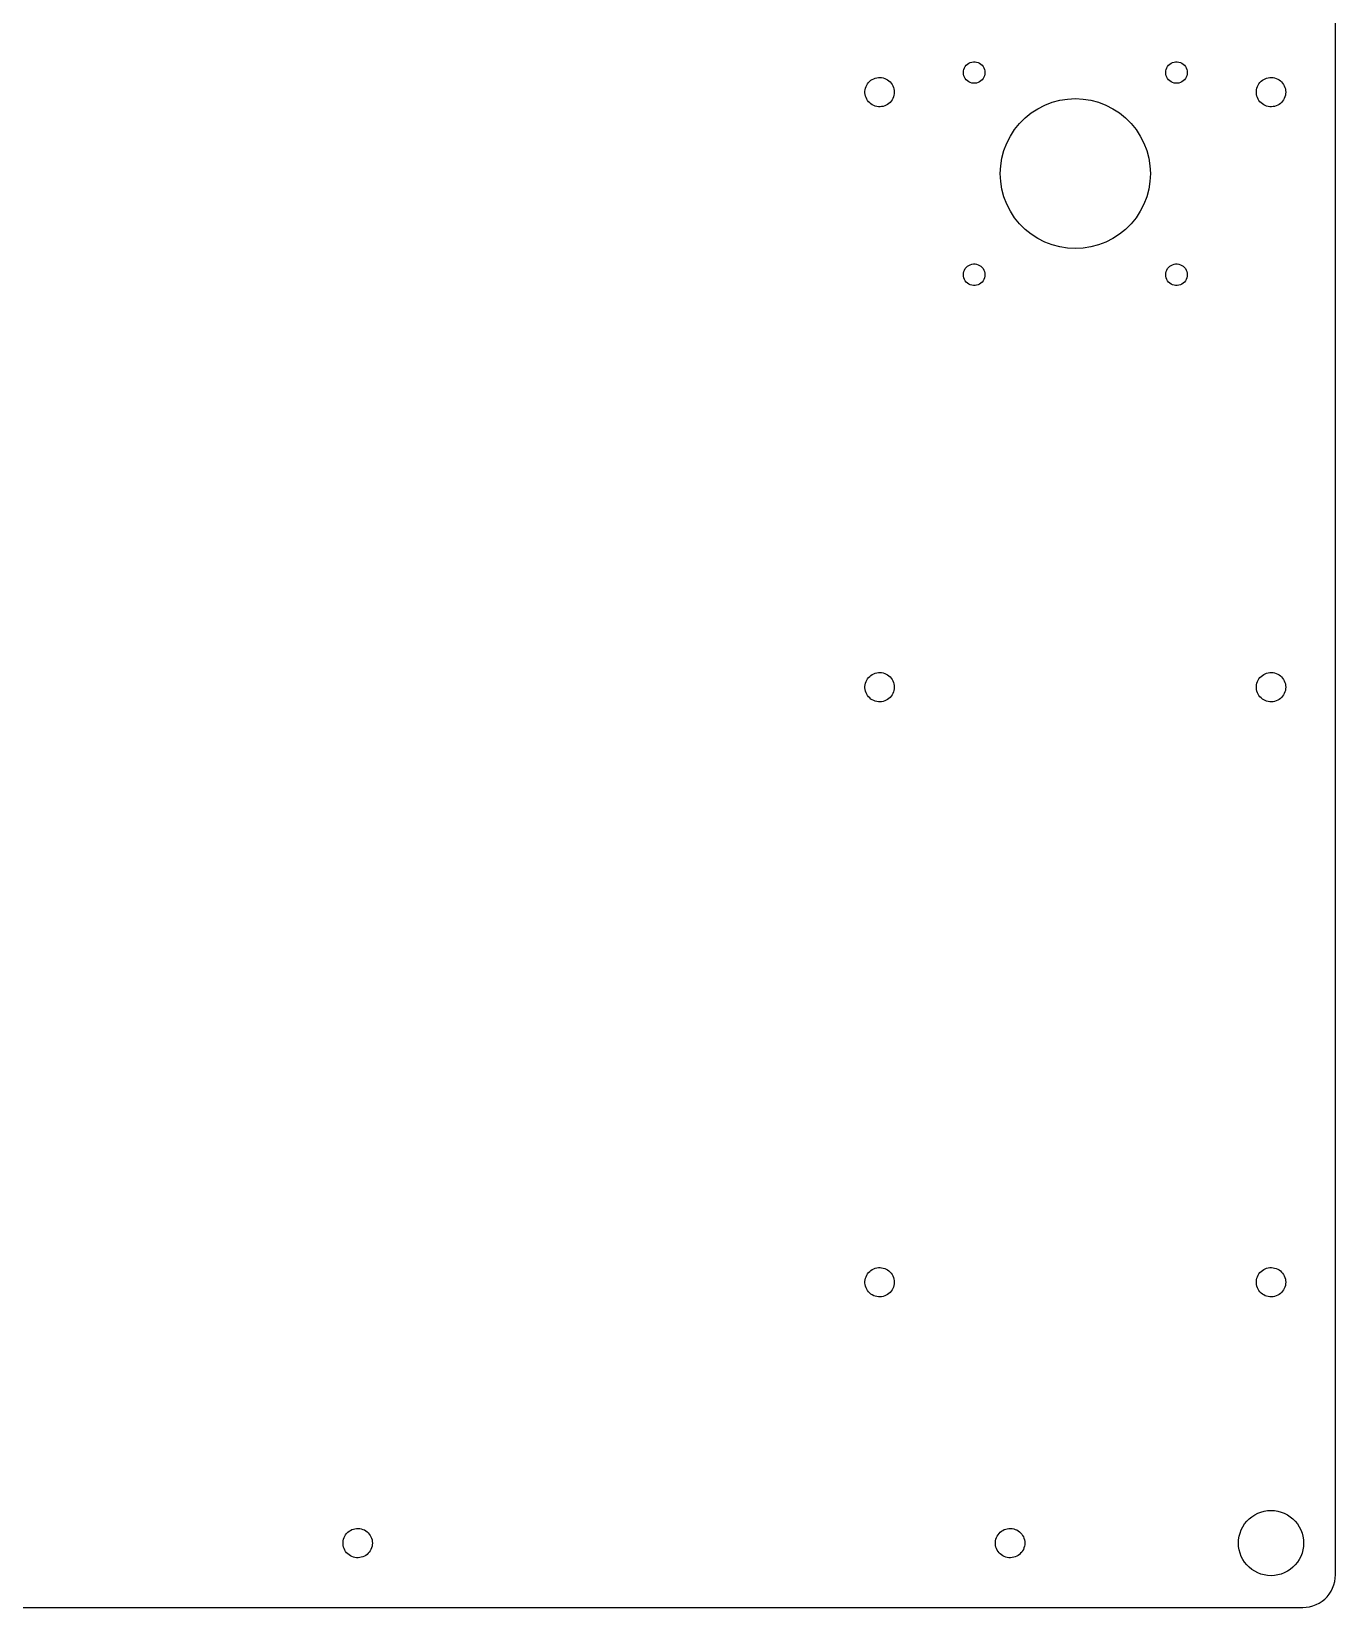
# Model space of a CAD drawing. Header units: metres. Extents: x -200 to 200, y -232 to 232.
# Drawn here: x 0 to 199.9, y -232.4 to 9.3 of the extents above; entities that cross this region are included whole.
import ezdxf

# ---------------------------------------------------------------- set-up
doc = ezdxf.new("R2010")
doc.units = ezdxf.units.M

msp = doc.modelspace()

# ---------------------------------------------------------------- linework, layer by layer
for p, q in [((199.875, -227.375), (199.875, 227.375)), ((142.85, 3), (142.868, 3.24591)), ((142.868, 2.75407), (142.85, 3)), ((142.868, 3.24591), (142.923, 3.48634)), ((142.923, 2.51364), (142.868, 2.75407)), ((142.923, 3.48634), (143.013, 3.7159)), ((143.013, 2.28409), (142.923, 2.51364)), ((143.013, 3.7159), (143.137, 3.92947)), ((143.137, 3.92947), (143.29, 4.12228)), ((143.29, 4.12228), (143.471, 4.29001)), ((143.471, 4.29001), (143.675, 4.42894)), ((143.675, 4.42894), (143.897, 4.53593)), ((143.897, 4.53593), (144.133, 4.60863)), ((144.133, 4.60863), (144.377, 4.64539)), ((144.377, 4.64539), (144.623, 4.64539)), ((144.623, 4.64539), (144.867, 4.60863)), ((144.867, 4.60863), (145.103, 4.53593)), ((145.103, 4.53593), (145.325, 4.42894)), ((145.325, 4.42894), (145.529, 4.29001)), ((145.529, 4.29001), (145.71, 4.12228)), ((145.71, 4.12228), (145.863, 3.92947)), ((145.863, 3.92947), (145.987, 3.7159)), ((145.987, 3.7159), (146.077, 3.48634)), ((146.077, 2.51364), (145.987, 2.28409)), ((146.077, 3.48634), (146.132, 3.24591)), ((146.132, 2.75407), (146.077, 2.51364)), ((146.132, 3.24591), (146.15, 3)), ((146.15, 3), (146.132, 2.75407)), ((173.85, 3), (173.868, 3.24591)), ((173.868, 2.75407), (173.85, 3)), ((173.868, 3.24591), (173.923, 3.48634)), ((173.923, 2.51364), (173.868, 2.75407)), ((173.923, 3.48634), (174.013, 3.7159)), ((174.013, 2.28409), (173.923, 2.51364)), ((174.013, 3.7159), (174.137, 3.92947)), ((174.137, 3.92947), (174.29, 4.12228)), ((174.29, 4.12228), (174.471, 4.29001)), ((174.471, 4.29001), (174.675, 4.42894)), ((174.675, 4.42894), (174.897, 4.53593)), ((174.897, 4.53593), (175.133, 4.60863)), ((175.133, 4.60863), (175.377, 4.64539)), ((175.377, 4.64539), (175.623, 4.64539)), ((175.623, 4.64539), (175.867, 4.60863)), ((175.867, 4.60863), (176.103, 4.53593)), ((176.103, 4.53593), (176.325, 4.42894)), ((176.325, 4.42894), (176.529, 4.29001)), ((176.529, 4.29001), (176.71, 4.12228)), ((176.71, 4.12228), (176.863, 3.92947)), ((176.863, 3.92947), (176.987, 3.7159)), ((176.987, 3.7159), (177.077, 3.48634)), ((177.077, 2.51364), (176.987, 2.28409)), ((177.077, 3.48634), (177.132, 3.24591)), ((177.132, 2.75407), (177.077, 2.51364)), ((177.132, 3.24591), (177.15, 3)), ((177.15, 3), (177.132, 2.75407)), ((127.753, 0.12395), (127.781, 0.37033)), ((127.753, -0.12395), (127.753, 0.12395)), ((127.781, 0.37033), (127.835, 0.61223)), ((127.835, 0.61223), (127.915, 0.84669)), ((127.915, 0.84669), (128.021, 1.07088)), ((128.021, 1.07088), (128.151, 1.28206)), ((128.151, 1.28206), (128.303, 1.47769)), ((128.303, 1.47769), (128.476, 1.65536)), ((128.476, 1.65536), (128.667, 1.81296)), ((128.667, 1.81296), (128.875, 1.94855)), ((128.875, 1.94855), (129.096, 2.06049)), ((129.096, 2.06049), (129.328, 2.1474)), ((129.328, 2.1474), (129.569, 2.20825)), ((129.569, 2.20825), (129.814, 2.24231)), ((129.814, 2.24231), (130.062, 2.24915)), ((130.062, 2.24915), (130.309, 2.22867)), ((130.309, 2.22867), (130.552, 2.18114)), ((130.552, 2.18114), (130.789, 2.10715)), ((130.789, 2.10715), (131.016, 2.00757)), ((131.016, 2.00757), (131.231, 1.88362)), ((131.231, 1.88362), (131.43, 1.7368)), ((131.43, 1.7368), (131.613, 1.56891)), ((131.613, 1.56891), (131.776, 1.38197)), ((131.776, 1.38197), (131.917, 1.17825)), ((131.917, 1.17825), (132.035, 0.96024)), ((132.035, 0.96024), (132.128, 0.73056)), ((132.128, 0.73056), (132.196, 0.49202)), ((132.196, 0.49202), (132.236, 0.24751)), ((132.236, 0.24751), (132.25, 0)), ((132.25, 0), (132.236, -0.24751)), ((143.137, 2.07051), (143.013, 2.28409)), ((143.29, 1.8777), (143.137, 2.07051)), ((143.471, 1.70998), (143.29, 1.8777)), ((143.675, 1.57104), (143.471, 1.70998)), ((143.897, 1.46405), (143.675, 1.57104)), ((144.133, 1.39136), (143.897, 1.46405)), ((144.377, 1.3546), (144.133, 1.39136)), ((144.623, 1.3546), (144.377, 1.3546)), ((144.867, 1.39136), (144.623, 1.3546)), ((145.103, 1.46405), (144.867, 1.39136)), ((145.325, 1.57104), (145.103, 1.46405)), ((145.529, 1.70998), (145.325, 1.57104)), ((145.71, 1.8777), (145.529, 1.70998)), ((145.863, 2.07051), (145.71, 1.8777)), ((145.987, 2.28409), (145.863, 2.07051)), ((174.137, 2.07051), (174.013, 2.28409)), ((174.29, 1.8777), (174.137, 2.07051)), ((174.471, 1.70998), (174.29, 1.8777)), ((174.675, 1.57104), (174.471, 1.70998)), ((174.897, 1.46405), (174.675, 1.57104)), ((175.133, 1.39136), (174.897, 1.46405)), ((175.377, 1.3546), (175.133, 1.39136)), ((175.623, 1.3546), (175.377, 1.3546)), ((175.867, 1.39136), (175.623, 1.3546)), ((176.103, 1.46405), (175.867, 1.39136)), ((176.325, 1.57104), (176.103, 1.46405)), ((176.529, 1.70998), (176.325, 1.57104)), ((176.71, 1.8777), (176.529, 1.70998)), ((176.863, 2.07051), (176.71, 1.8777)), ((176.987, 2.28409), (176.863, 2.07051)), ((187.753, 0.12395), (187.781, 0.37033)), ((187.753, -0.12395), (187.753, 0.12395)), ((187.781, 0.37033), (187.835, 0.61223)), ((187.835, 0.61223), (187.915, 0.84669)), ((187.915, 0.84669), (188.021, 1.07088)), ((188.021, 1.07088), (188.151, 1.28206)), ((188.151, 1.28206), (188.303, 1.47769)), ((188.303, 1.47769), (188.476, 1.65536)), ((188.476, 1.65536), (188.667, 1.81296)), ((188.667, 1.81296), (188.875, 1.94855)), ((188.875, 1.94855), (189.096, 2.06049)), ((189.096, 2.06049), (189.328, 2.1474)), ((189.328, 2.1474), (189.569, 2.20825)), ((189.569, 2.20825), (189.814, 2.24231)), ((189.814, 2.24231), (190.062, 2.24915)), ((190.062, 2.24915), (190.309, 2.22867)), ((190.309, 2.22867), (190.552, 2.18114)), ((190.552, 2.18114), (190.789, 2.10715)), ((190.789, 2.10715), (191.016, 2.00757)), ((191.016, 2.00757), (191.231, 1.88362)), ((191.231, 1.88362), (191.43, 1.7368)), ((191.43, 1.7368), (191.613, 1.56891)), ((191.613, 1.56891), (191.776, 1.38197)), ((191.776, 1.38197), (191.917, 1.17825)), ((191.917, 1.17825), (192.035, 0.96024)), ((192.035, 0.96024), (192.128, 0.73056)), ((192.128, 0.73056), (192.196, 0.49202)), ((192.196, 0.49202), (192.236, 0.24751)), ((192.236, 0.24751), (192.25, 0)), ((192.25, 0), (192.236, -0.24751)), ((127.781, -0.37033), (127.753, -0.12395)), ((127.835, -0.61223), (127.781, -0.37033)), ((127.915, -0.84669), (127.835, -0.61223)), ((128.021, -1.07088), (127.915, -0.84669)), ((128.151, -1.28206), (128.021, -1.07088)), ((128.303, -1.47769), (128.151, -1.28206)), ((128.476, -1.65536), (128.303, -1.47769)), ((128.667, -1.81296), (128.476, -1.65536)), ((128.875, -1.94855), (128.667, -1.81296)), ((129.096, -2.06049), (128.875, -1.94855)), ((129.328, -2.1474), (129.096, -2.06049)), ((129.569, -2.20825), (129.328, -2.1474)), ((129.814, -2.24231), (129.569, -2.20825)), ((130.062, -2.24915), (129.814, -2.24231)), ((130.309, -2.22867), (130.062, -2.24915)), ((130.552, -2.18114), (130.309, -2.22867)), ((130.789, -2.10715), (130.552, -2.18114)), ((131.016, -2.00757), (130.789, -2.10715)), ((131.231, -1.88362), (131.016, -2.00757)), ((131.43, -1.7368), (131.231, -1.88362)), ((131.613, -1.56891), (131.43, -1.7368)), ((131.776, -1.38197), (131.613, -1.56891)), ((131.917, -1.17825), (131.776, -1.38197)), ((132.035, -0.96024), (131.917, -1.17825)), ((132.128, -0.73056), (132.035, -0.96024)), ((132.196, -0.49202), (132.128, -0.73056)), ((132.236, -0.24751), (132.196, -0.49202)), ((154.25, -2.5407), (155.323, -1.99422)), ((155.323, -1.99422), (156.446, -1.56285)), ((156.446, -1.56285), (157.609, -1.2513)), ((157.609, -1.2513), (158.798, -1.06299)), ((158.798, -1.06299), (160, -1)), ((160, -1), (161.202, -1.06299)), ((161.202, -1.06299), (162.391, -1.2513)), ((162.391, -1.2513), (163.554, -1.56285)), ((163.554, -1.56285), (164.677, -1.99422)), ((164.677, -1.99422), (165.75, -2.5407)), ((187.781, -0.37033), (187.753, -0.12395)), ((187.835, -0.61223), (187.781, -0.37033)), ((187.915, -0.84669), (187.835, -0.61223)), ((188.021, -1.07088), (187.915, -0.84669)), ((188.151, -1.28206), (188.021, -1.07088)), ((188.303, -1.47769), (188.151, -1.28206)), ((188.476, -1.65536), (188.303, -1.47769)), ((188.667, -1.81296), (188.476, -1.65536)), ((188.875, -1.94855), (188.667, -1.81296)), ((189.096, -2.06049), (188.875, -1.94855)), ((189.328, -2.1474), (189.096, -2.06049)), ((189.569, -2.20825), (189.328, -2.1474)), ((189.814, -2.24231), (189.569, -2.20825)), ((190.062, -2.24915), (189.814, -2.24231)), ((190.309, -2.22867), (190.062, -2.24915)), ((190.552, -2.18114), (190.309, -2.22867)), ((190.789, -2.10715), (190.552, -2.18114)), ((191.016, -2.00757), (190.789, -2.10715)), ((191.231, -1.88362), (191.016, -2.00757)), ((191.43, -1.7368), (191.231, -1.88362)), ((191.613, -1.56891), (191.43, -1.7368)), ((191.776, -1.38197), (191.613, -1.56891)), ((191.917, -1.17825), (191.776, -1.38197)), ((192.035, -0.96024), (191.917, -1.17825)), ((192.128, -0.73056), (192.035, -0.96024)), ((192.196, -0.49202), (192.128, -0.73056)), ((192.236, -0.24751), (192.196, -0.49202)), ((150.696, -5.74046), (151.454, -4.80499)), ((151.454, -4.80499), (152.305, -3.95383)), ((152.305, -3.95383), (153.24, -3.1963)), ((153.24, -3.1963), (154.25, -2.5407)), ((165.75, -2.5407), (166.76, -3.1963)), ((166.76, -3.1963), (167.695, -3.95383)), ((167.695, -3.95383), (168.546, -4.80499)), ((168.546, -4.80499), (169.304, -5.74046)), ((149.494, -7.82253), (150.041, -6.75)), ((150.041, -6.75), (150.696, -5.74046)), ((169.304, -5.74046), (169.959, -6.75)), ((169.959, -6.75), (170.506, -7.82253)), ((148.751, -10.109), (149.063, -8.9463)), ((149.063, -8.9463), (149.494, -7.82253)), ((170.506, -7.82253), (170.937, -8.9463)), ((170.937, -8.9463), (171.249, -10.109)), ((148.5, -12.5), (148.563, -11.2979)), ((148.563, -11.2979), (148.751, -10.109)), ((171.249, -10.109), (171.437, -11.2979)), ((171.437, -11.2979), (171.5, -12.5)), ((148.563, -13.7021), (148.5, -12.5)), ((148.751, -14.891), (148.563, -13.7021)), ((171.437, -13.7021), (171.249, -14.891)), ((171.5, -12.5), (171.437, -13.7021)), ((149.063, -16.0537), (148.751, -14.891)), ((149.494, -17.1775), (149.063, -16.0537)), ((170.937, -16.0537), (170.506, -17.1775)), ((171.249, -14.891), (170.937, -16.0537)), ((150.041, -18.25), (149.494, -17.1775)), ((150.696, -19.2595), (150.041, -18.25)), ((151.454, -20.195), (150.696, -19.2595)), ((169.304, -19.2595), (168.546, -20.195)), ((169.959, -18.25), (169.304, -19.2595)), ((170.506, -17.1775), (169.959, -18.25)), ((152.305, -21.0462), (151.454, -20.195)), ((153.24, -21.8037), (152.305, -21.0462)), ((167.695, -21.0462), (166.76, -21.8037)), ((168.546, -20.195), (167.695, -21.0462)), ((154.25, -22.4593), (153.24, -21.8037)), ((155.323, -23.0058), (154.25, -22.4593)), ((156.446, -23.4371), (155.323, -23.0058)), ((157.609, -23.7487), (156.446, -23.4371)), ((158.798, -23.937), (157.609, -23.7487)), ((160, -24), (158.798, -23.937)), ((161.202, -23.937), (160, -24)), ((162.391, -23.7487), (161.202, -23.937)), ((163.554, -23.4371), (162.391, -23.7487)), ((164.677, -23.0058), (163.554, -23.4371)), ((165.75, -22.4593), (164.677, -23.0058)), ((166.76, -21.8037), (165.75, -22.4593)), ((143.471, -26.71), (143.675, -26.571)), ((143.675, -26.571), (143.897, -26.4641)), ((143.897, -26.4641), (144.133, -26.3914)), ((144.133, -26.3914), (144.377, -26.3546)), ((144.377, -26.3546), (144.623, -26.3546)), ((144.623, -26.3546), (144.867, -26.3914)), ((144.867, -26.3914), (145.103, -26.4641)), ((145.103, -26.4641), (145.325, -26.571)), ((145.325, -26.571), (145.529, -26.71)), ((174.471, -26.71), (174.675, -26.571)), ((174.675, -26.571), (174.897, -26.4641)), ((174.897, -26.4641), (175.133, -26.3914)), ((175.133, -26.3914), (175.377, -26.3546)), ((175.377, -26.3546), (175.623, -26.3546)), ((175.623, -26.3546), (175.867, -26.3914)), ((175.867, -26.3914), (176.103, -26.4641)), ((176.103, -26.4641), (176.325, -26.571)), ((176.325, -26.571), (176.529, -26.71)), ((142.85, -28), (142.868, -27.7541)), ((142.868, -28.2459), (142.85, -28)), ((142.868, -27.7541), (142.923, -27.5136)), ((142.923, -28.4863), (142.868, -28.2459)), ((142.923, -27.5136), (143.013, -27.2841)), ((143.013, -28.7159), (142.923, -28.4863)), ((143.013, -27.2841), (143.137, -27.0705)), ((143.137, -28.9295), (143.013, -28.7159)), ((143.137, -27.0705), (143.29, -26.8777)), ((143.29, -29.1223), (143.137, -28.9295)), ((143.29, -26.8777), (143.471, -26.71)), ((145.529, -26.71), (145.71, -26.8777)), ((145.71, -26.8777), (145.863, -27.0705)), ((145.863, -28.9295), (145.71, -29.1223)), ((145.863, -27.0705), (145.987, -27.2841)), ((145.987, -28.7159), (145.863, -28.9295)), ((145.987, -27.2841), (146.077, -27.5136)), ((146.077, -28.4863), (145.987, -28.7159)), ((146.077, -27.5136), (146.132, -27.7541)), ((146.132, -28.2459), (146.077, -28.4863)), ((146.132, -27.7541), (146.15, -28)), ((146.15, -28), (146.132, -28.2459)), ((173.85, -28), (173.868, -27.7541)), ((173.868, -28.2459), (173.85, -28)), ((173.868, -27.7541), (173.923, -27.5136)), ((173.923, -28.4863), (173.868, -28.2459)), ((173.923, -27.5136), (174.013, -27.2841)), ((174.013, -28.7159), (173.923, -28.4863)), ((174.013, -27.2841), (174.137, -27.0705)), ((174.137, -28.9295), (174.013, -28.7159)), ((174.137, -27.0705), (174.29, -26.8777)), ((174.29, -29.1223), (174.137, -28.9295)), ((174.29, -26.8777), (174.471, -26.71)), ((176.529, -26.71), (176.71, -26.8777)), ((176.71, -26.8777), (176.863, -27.0705)), ((176.863, -28.9295), (176.71, -29.1223)), ((176.863, -27.0705), (176.987, -27.2841)), ((176.987, -28.7159), (176.863, -28.9295)), ((176.987, -27.2841), (177.077, -27.5136)), ((177.077, -28.4863), (176.987, -28.7159)), ((177.077, -27.5136), (177.132, -27.7541)), ((177.132, -28.2459), (177.077, -28.4863)), ((177.132, -27.7541), (177.15, -28)), ((177.15, -28), (177.132, -28.2459)), ((143.471, -29.29), (143.29, -29.1223)), ((143.675, -29.4289), (143.471, -29.29)), ((143.897, -29.5359), (143.675, -29.4289)), ((144.133, -29.6086), (143.897, -29.5359)), ((144.377, -29.6454), (144.133, -29.6086)), ((144.623, -29.6454), (144.377, -29.6454)), ((144.867, -29.6086), (144.623, -29.6454)), ((145.103, -29.5359), (144.867, -29.6086)), ((145.325, -29.4289), (145.103, -29.5359)), ((145.529, -29.29), (145.325, -29.4289)), ((145.71, -29.1223), (145.529, -29.29)), ((174.471, -29.29), (174.29, -29.1223)), ((174.675, -29.4289), (174.471, -29.29)), ((174.897, -29.5359), (174.675, -29.4289)), ((175.133, -29.6086), (174.897, -29.5359)), ((175.377, -29.6454), (175.133, -29.6086)), ((175.623, -29.6454), (175.377, -29.6454)), ((175.867, -29.6086), (175.623, -29.6454)), ((176.103, -29.5359), (175.867, -29.6086)), ((176.325, -29.4289), (176.103, -29.5359)), ((176.529, -29.29), (176.325, -29.4289)), ((176.71, -29.1223), (176.529, -29.29)), ((128.667, -89.437), (128.875, -89.3014)), ((128.875, -89.3014), (129.096, -89.1895)), ((129.096, -89.1895), (129.328, -89.1026)), ((129.328, -89.1026), (129.569, -89.0417)), ((129.569, -89.0417), (129.814, -89.0077)), ((129.814, -89.0077), (130.062, -89.0009)), ((130.062, -89.0009), (130.309, -89.0213)), ((130.309, -89.0213), (130.552, -89.0688)), ((130.552, -89.0688), (130.789, -89.1429)), ((130.789, -89.1429), (131.016, -89.2424)), ((131.016, -89.2424), (131.231, -89.3664)), ((131.231, -89.3664), (131.43, -89.5132)), ((188.667, -89.437), (188.875, -89.3014)), ((188.875, -89.3014), (189.096, -89.1895)), ((189.096, -89.1895), (189.328, -89.1026)), ((189.328, -89.1026), (189.569, -89.0417)), ((189.569, -89.0417), (189.814, -89.0077)), ((189.814, -89.0077), (190.062, -89.0009)), ((190.062, -89.0009), (190.309, -89.0213)), ((190.309, -89.0213), (190.552, -89.0688)), ((190.552, -89.0688), (190.789, -89.1429)), ((190.789, -89.1429), (191.016, -89.2424)), ((191.016, -89.2424), (191.231, -89.3664)), ((191.231, -89.3664), (191.43, -89.5132)), ((127.753, -91.1261), (127.781, -90.8797)), ((127.753, -91.3739), (127.753, -91.1261)), ((127.781, -91.6203), (127.753, -91.3739)), ((127.781, -90.8797), (127.835, -90.6378)), ((127.835, -91.8622), (127.781, -91.6203)), ((127.835, -90.6378), (127.915, -90.4033)), ((127.915, -90.4033), (128.021, -90.1791)), ((128.021, -90.1791), (128.151, -89.9679)), ((128.151, -89.9679), (128.303, -89.7723)), ((128.303, -89.7723), (128.476, -89.5946)), ((128.476, -89.5946), (128.667, -89.437)), ((131.43, -89.5132), (131.613, -89.6811)), ((131.613, -89.6811), (131.776, -89.868)), ((131.776, -89.868), (131.917, -90.0717)), ((131.917, -90.0717), (132.035, -90.2897)), ((132.035, -90.2897), (132.128, -90.5194)), ((132.128, -90.5194), (132.196, -90.758)), ((132.196, -91.742), (132.128, -91.9806)), ((132.196, -90.758), (132.236, -91.0025)), ((132.236, -91.4975), (132.196, -91.742)), ((132.236, -91.0025), (132.25, -91.25)), ((132.25, -91.25), (132.236, -91.4975)), ((187.753, -91.1261), (187.781, -90.8797)), ((187.753, -91.3739), (187.753, -91.1261)), ((187.781, -91.6203), (187.753, -91.3739)), ((187.781, -90.8797), (187.835, -90.6378)), ((187.835, -91.8622), (187.781, -91.6203)), ((187.835, -90.6378), (187.915, -90.4033)), ((187.915, -90.4033), (188.021, -90.1791)), ((188.021, -90.1791), (188.151, -89.9679)), ((188.151, -89.9679), (188.303, -89.7723)), ((188.303, -89.7723), (188.476, -89.5946)), ((188.476, -89.5946), (188.667, -89.437)), ((191.43, -89.5132), (191.613, -89.6811)), ((191.613, -89.6811), (191.776, -89.868)), ((191.776, -89.868), (191.917, -90.0717)), ((191.917, -90.0717), (192.035, -90.2897)), ((192.035, -90.2897), (192.128, -90.5194)), ((192.128, -90.5194), (192.196, -90.758)), ((192.196, -91.742), (192.128, -91.9806)), ((192.196, -90.758), (192.236, -91.0025)), ((192.236, -91.4975), (192.196, -91.742)), ((192.236, -91.0025), (192.25, -91.25)), ((192.25, -91.25), (192.236, -91.4975)), ((127.915, -92.0967), (127.835, -91.8622)), ((128.021, -92.3209), (127.915, -92.0967)), ((128.151, -92.5321), (128.021, -92.3209)), ((128.303, -92.7277), (128.151, -92.5321)), ((128.476, -92.9054), (128.303, -92.7277)), ((128.667, -93.063), (128.476, -92.9054)), ((128.875, -93.1985), (128.667, -93.063)), ((129.096, -93.3105), (128.875, -93.1985)), ((129.328, -93.3974), (129.096, -93.3105)), ((129.569, -93.4583), (129.328, -93.3974)), ((129.814, -93.4923), (129.569, -93.4583)), ((130.062, -93.4991), (129.814, -93.4923)), ((130.309, -93.4787), (130.062, -93.4991)), ((130.552, -93.4312), (130.309, -93.4787)), ((130.789, -93.3571), (130.552, -93.4312)), ((131.016, -93.2576), (130.789, -93.3571)), ((131.231, -93.1336), (131.016, -93.2576)), ((131.43, -92.9868), (131.231, -93.1336)), ((131.613, -92.8189), (131.43, -92.9868)), ((131.776, -92.632), (131.613, -92.8189)), ((131.917, -92.4283), (131.776, -92.632)), ((132.035, -92.2102), (131.917, -92.4283)), ((132.128, -91.9806), (132.035, -92.2102)), ((187.915, -92.0967), (187.835, -91.8622)), ((188.021, -92.3209), (187.915, -92.0967)), ((188.151, -92.5321), (188.021, -92.3209)), ((188.303, -92.7277), (188.151, -92.5321)), ((188.476, -92.9054), (188.303, -92.7277)), ((188.667, -93.063), (188.476, -92.9054)), ((188.875, -93.1985), (188.667, -93.063)), ((189.096, -93.3105), (188.875, -93.1985)), ((189.328, -93.3974), (189.096, -93.3105)), ((189.569, -93.4583), (189.328, -93.3974)), ((189.814, -93.4923), (189.569, -93.4583)), ((190.062, -93.4991), (189.814, -93.4923)), ((190.309, -93.4787), (190.062, -93.4991)), ((190.552, -93.4312), (190.309, -93.4787)), ((190.789, -93.3571), (190.552, -93.4312)), ((191.016, -93.2576), (190.789, -93.3571)), ((191.231, -93.1336), (191.016, -93.2576)), ((191.43, -92.9868), (191.231, -93.1336)), ((191.613, -92.8189), (191.43, -92.9868)), ((191.776, -92.632), (191.613, -92.8189)), ((191.917, -92.4283), (191.776, -92.632)), ((192.035, -92.2102), (191.917, -92.4283)), ((192.128, -91.9806), (192.035, -92.2102)), ((128.021, -181.429), (128.151, -181.218)), ((128.151, -181.218), (128.303, -181.022)), ((128.303, -181.022), (128.476, -180.845)), ((128.476, -180.845), (128.667, -180.687)), ((128.667, -180.687), (128.875, -180.551)), ((128.875, -180.551), (129.096, -180.44)), ((129.096, -180.44), (129.328, -180.353)), ((129.328, -180.353), (129.569, -180.292)), ((129.569, -180.292), (129.814, -180.258)), ((129.814, -180.258), (130.062, -180.251)), ((130.062, -180.251), (130.309, -180.271)), ((130.309, -180.271), (130.552, -180.319)), ((130.552, -180.319), (130.789, -180.393)), ((130.789, -180.393), (131.016, -180.492)), ((131.016, -180.492), (131.231, -180.616)), ((131.231, -180.616), (131.43, -180.763)), ((131.43, -180.763), (131.613, -180.931)), ((131.613, -180.931), (131.776, -181.118)), ((131.776, -181.118), (131.917, -181.322)), ((188.021, -181.429), (188.151, -181.218)), ((188.151, -181.218), (188.303, -181.022)), ((188.303, -181.022), (188.476, -180.845)), ((188.476, -180.845), (188.667, -180.687)), ((188.667, -180.687), (188.875, -180.551)), ((188.875, -180.551), (189.096, -180.44)), ((189.096, -180.44), (189.328, -180.353)), ((189.328, -180.353), (189.569, -180.292)), ((189.569, -180.292), (189.814, -180.258)), ((189.814, -180.258), (190.062, -180.251)), ((190.062, -180.251), (190.309, -180.271)), ((190.309, -180.271), (190.552, -180.319)), ((190.552, -180.319), (190.789, -180.393)), ((190.789, -180.393), (191.016, -180.492)), ((191.016, -180.492), (191.231, -180.616)), ((191.231, -180.616), (191.43, -180.763)), ((191.43, -180.763), (191.613, -180.931)), ((191.613, -180.931), (191.776, -181.118)), ((191.776, -181.118), (191.917, -181.322)), ((127.753, -182.376), (127.781, -182.13)), ((127.753, -182.624), (127.753, -182.376)), ((127.781, -182.87), (127.753, -182.624)), ((127.781, -182.13), (127.835, -181.888)), ((127.835, -183.112), (127.781, -182.87)), ((127.835, -181.888), (127.915, -181.653)), ((127.915, -183.347), (127.835, -183.112)), ((127.915, -181.653), (128.021, -181.429)), ((128.021, -183.571), (127.915, -183.347)), ((128.151, -183.782), (128.021, -183.571)), ((131.917, -181.322), (132.035, -181.54)), ((132.035, -183.46), (131.917, -183.678)), ((132.035, -181.54), (132.128, -181.769)), ((132.128, -183.231), (132.035, -183.46)), ((132.128, -181.769), (132.196, -182.008)), ((132.196, -182.992), (132.128, -183.231)), ((132.196, -182.008), (132.236, -182.252)), ((132.236, -182.748), (132.196, -182.992)), ((132.236, -182.252), (132.25, -182.5)), ((132.25, -182.5), (132.236, -182.748)), ((187.753, -182.376), (187.781, -182.13)), ((187.753, -182.624), (187.753, -182.376)), ((187.781, -182.87), (187.753, -182.624)), ((187.781, -182.13), (187.835, -181.888)), ((187.835, -183.112), (187.781, -182.87)), ((187.835, -181.888), (187.915, -181.653)), ((187.915, -183.347), (187.835, -183.112)), ((187.915, -181.653), (188.021, -181.429)), ((188.021, -183.571), (187.915, -183.347)), ((188.151, -183.782), (188.021, -183.571)), ((191.917, -181.322), (192.035, -181.54)), ((192.035, -183.46), (191.917, -183.678)), ((192.035, -181.54), (192.128, -181.769)), ((192.128, -183.231), (192.035, -183.46)), ((192.128, -181.769), (192.196, -182.008)), ((192.196, -182.992), (192.128, -183.231)), ((192.196, -182.008), (192.236, -182.252)), ((192.236, -182.748), (192.196, -182.992)), ((192.236, -182.252), (192.25, -182.5)), ((192.25, -182.5), (192.236, -182.748)), ((128.303, -183.978), (128.151, -183.782)), ((128.476, -184.155), (128.303, -183.978)), ((128.667, -184.313), (128.476, -184.155)), ((128.875, -184.449), (128.667, -184.313)), ((129.096, -184.56), (128.875, -184.449)), ((129.328, -184.647), (129.096, -184.56)), ((129.569, -184.708), (129.328, -184.647)), ((129.814, -184.742), (129.569, -184.708)), ((130.062, -184.749), (129.814, -184.742)), ((130.309, -184.729), (130.062, -184.749)), ((130.552, -184.681), (130.309, -184.729)), ((130.789, -184.607), (130.552, -184.681)), ((131.016, -184.508), (130.789, -184.607)), ((131.231, -184.384), (131.016, -184.508)), ((131.43, -184.237), (131.231, -184.384)), ((131.613, -184.069), (131.43, -184.237)), ((131.776, -183.882), (131.613, -184.069)), ((131.917, -183.678), (131.776, -183.882)), ((188.303, -183.978), (188.151, -183.782)), ((188.476, -184.155), (188.303, -183.978)), ((188.667, -184.313), (188.476, -184.155)), ((188.875, -184.449), (188.667, -184.313)), ((189.096, -184.56), (188.875, -184.449)), ((189.328, -184.647), (189.096, -184.56)), ((189.569, -184.708), (189.328, -184.647)), ((189.814, -184.742), (189.569, -184.708)), ((190.062, -184.749), (189.814, -184.742)), ((190.309, -184.729), (190.062, -184.749)), ((190.552, -184.681), (190.309, -184.729)), ((190.789, -184.607), (190.552, -184.681)), ((191.016, -184.508), (190.789, -184.607)), ((191.231, -184.384), (191.016, -184.508)), ((191.43, -184.237), (191.231, -184.384)), ((191.613, -184.069), (191.43, -184.237)), ((191.776, -183.882), (191.613, -184.069)), ((191.917, -183.678), (191.776, -183.882)), ((189.477, -217.527), (190, -217.5)), ((190, -217.5), (190.523, -217.527)), ((185.67, -220), (185.955, -219.561)), ((185.955, -219.561), (186.284, -219.154)), ((186.284, -219.154), (186.654, -218.784)), ((186.654, -218.784), (187.061, -218.455)), ((187.061, -218.455), (187.5, -218.17)), ((187.5, -218.17), (187.966, -217.932)), ((187.966, -217.932), (188.455, -217.745)), ((188.455, -217.745), (188.96, -217.609)), ((188.96, -217.609), (189.477, -217.527)), ((190.523, -217.527), (191.04, -217.609)), ((191.04, -217.609), (191.545, -217.745)), ((191.545, -217.745), (192.034, -217.932)), ((192.034, -217.932), (192.5, -218.17)), ((192.5, -218.17), (192.939, -218.455)), ((192.939, -218.455), (193.346, -218.784)), ((193.346, -218.784), (193.716, -219.154)), ((193.716, -219.154), (194.045, -219.561)), ((194.045, -219.561), (194.33, -220)), ((47.7534, -222.376), (47.7807, -222.13)), ((47.7807, -222.13), (47.8349, -221.888)), ((47.8349, -221.888), (47.9154, -221.653)), ((47.9154, -221.653), (48.0212, -221.429)), ((48.0212, -221.429), (48.151, -221.218)), ((48.151, -221.218), (48.3033, -221.022)), ((48.3033, -221.022), (48.4761, -220.845)), ((48.4761, -220.845), (48.6675, -220.687)), ((48.6675, -220.687), (48.875, -220.551)), ((48.875, -220.551), (49.0962, -220.44)), ((49.0962, -220.44), (49.3283, -220.353)), ((49.3283, -220.353), (49.5686, -220.292)), ((49.5686, -220.292), (49.8142, -220.258)), ((49.8142, -220.258), (50.062, -220.251)), ((50.062, -220.251), (50.309, -220.271)), ((50.309, -220.271), (50.5523, -220.319)), ((50.5523, -220.319), (50.7889, -220.393)), ((50.7889, -220.393), (51.0159, -220.492)), ((51.0159, -220.492), (51.2306, -220.616)), ((51.2306, -220.616), (51.4304, -220.763)), ((51.4304, -220.763), (51.6128, -220.931)), ((51.6128, -220.931), (51.7756, -221.118)), ((51.7756, -221.118), (51.9168, -221.322)), ((51.9168, -221.322), (52.0348, -221.54)), ((52.0348, -221.54), (52.1281, -221.769)), ((52.1281, -221.769), (52.1955, -222.008)), ((52.1955, -222.008), (52.2363, -222.252)), ((52.2363, -222.252), (52.25, -222.5)), ((147.753, -222.376), (147.781, -222.13)), ((147.781, -222.13), (147.835, -221.888)), ((147.835, -221.888), (147.915, -221.653)), ((147.915, -221.653), (148.021, -221.429)), ((148.021, -221.429), (148.151, -221.218)), ((148.151, -221.218), (148.303, -221.022)), ((148.303, -221.022), (148.476, -220.845)), ((148.476, -220.845), (148.667, -220.687)), ((148.667, -220.687), (148.875, -220.551)), ((148.875, -220.551), (149.096, -220.44)), ((149.096, -220.44), (149.328, -220.353)), ((149.328, -220.353), (149.569, -220.292)), ((149.569, -220.292), (149.814, -220.258)), ((149.814, -220.258), (150.062, -220.251)), ((150.062, -220.251), (150.309, -220.271)), ((150.309, -220.271), (150.552, -220.319)), ((150.552, -220.319), (150.789, -220.393)), ((150.789, -220.393), (151.016, -220.492)), ((151.016, -220.492), (151.231, -220.616)), ((151.231, -220.616), (151.43, -220.763)), ((151.43, -220.763), (151.613, -220.931)), ((151.613, -220.931), (151.776, -221.118)), ((151.776, -221.118), (151.917, -221.322)), ((151.917, -221.322), (152.035, -221.54)), ((152.035, -221.54), (152.128, -221.769)), ((152.128, -221.769), (152.196, -222.008)), ((152.196, -222.008), (152.236, -222.252)), ((152.236, -222.252), (152.25, -222.5)), ((185, -222.5), (185.027, -221.977)), ((185.027, -221.977), (185.109, -221.46)), ((185.109, -221.46), (185.245, -220.955)), ((185.245, -220.955), (185.432, -220.466)), ((185.432, -220.466), (185.67, -220)), ((194.33, -220), (194.568, -220.466)), ((194.568, -220.466), (194.755, -220.955)), ((194.755, -220.955), (194.891, -221.46)), ((194.891, -221.46), (194.973, -221.977)), ((194.973, -221.977), (195, -222.5)), ((47.7534, -222.624), (47.7534, -222.376)), ((47.7807, -222.87), (47.7534, -222.624)), ((47.8349, -223.112), (47.7807, -222.87)), ((47.9154, -223.347), (47.8349, -223.112)), ((48.0212, -223.571), (47.9154, -223.347)), ((48.151, -223.782), (48.0212, -223.571)), ((48.3033, -223.978), (48.151, -223.782)), ((48.4761, -224.155), (48.3033, -223.978)), ((48.6675, -224.313), (48.4761, -224.155)), ((48.875, -224.449), (48.6675, -224.313)), ((49.0962, -224.56), (48.875, -224.449)), ((49.3283, -224.647), (49.0962, -224.56)), ((49.5686, -224.708), (49.3283, -224.647)), ((49.8142, -224.742), (49.5686, -224.708)), ((50.062, -224.749), (49.8142, -224.742)), ((50.309, -224.729), (50.062, -224.749)), ((50.5523, -224.681), (50.309, -224.729)), ((50.7889, -224.607), (50.5523, -224.681)), ((51.0159, -224.508), (50.7889, -224.607)), ((51.2306, -224.384), (51.0159, -224.508)), ((51.4304, -224.237), (51.2306, -224.384)), ((51.6128, -224.069), (51.4304, -224.237)), ((51.7756, -223.882), (51.6128, -224.069)), ((51.9168, -223.678), (51.7756, -223.882)), ((52.0348, -223.46), (51.9168, -223.678)), ((52.1281, -223.231), (52.0348, -223.46)), ((52.1955, -222.992), (52.1281, -223.231)), ((52.2363, -222.748), (52.1955, -222.992)), ((52.25, -222.5), (52.2363, -222.748)), ((147.753, -222.624), (147.753, -222.376)), ((147.781, -222.87), (147.753, -222.624)), ((147.835, -223.112), (147.781, -222.87)), ((147.915, -223.347), (147.835, -223.112)), ((148.021, -223.571), (147.915, -223.347)), ((148.151, -223.782), (148.021, -223.571)), ((148.303, -223.978), (148.151, -223.782)), ((148.476, -224.155), (148.303, -223.978)), ((148.667, -224.313), (148.476, -224.155)), ((148.875, -224.449), (148.667, -224.313)), ((149.096, -224.56), (148.875, -224.449)), ((149.328, -224.647), (149.096, -224.56)), ((149.569, -224.708), (149.328, -224.647)), ((149.814, -224.742), (149.569, -224.708)), ((150.062, -224.749), (149.814, -224.742)), ((150.309, -224.729), (150.062, -224.749)), ((150.552, -224.681), (150.309, -224.729)), ((150.789, -224.607), (150.552, -224.681)), ((151.016, -224.508), (150.789, -224.607)), ((151.231, -224.384), (151.016, -224.508)), ((151.43, -224.237), (151.231, -224.384)), ((151.613, -224.069), (151.43, -224.237)), ((151.776, -223.882), (151.613, -224.069)), ((151.917, -223.678), (151.776, -223.882)), ((152.035, -223.46), (151.917, -223.678)), ((152.128, -223.231), (152.035, -223.46)), ((152.196, -222.992), (152.128, -223.231)), ((152.236, -222.748), (152.196, -222.992)), ((152.25, -222.5), (152.236, -222.748)), ((185.027, -223.023), (185, -222.5)), ((185.109, -223.54), (185.027, -223.023)), ((185.245, -224.045), (185.109, -223.54)), ((185.432, -224.534), (185.245, -224.045)), ((185.67, -225), (185.432, -224.534)), ((194.568, -224.534), (194.33, -225)), ((194.755, -224.045), (194.568, -224.534)), ((194.891, -223.54), (194.755, -224.045)), ((194.973, -223.023), (194.891, -223.54)), ((195, -222.5), (194.973, -223.023)), ((185.955, -225.439), (185.67, -225)), ((186.284, -225.846), (185.955, -225.439)), ((186.654, -226.216), (186.284, -225.846)), ((187.061, -226.545), (186.654, -226.216)), ((187.5, -226.83), (187.061, -226.545)), ((187.966, -227.068), (187.5, -226.83)), ((188.455, -227.255), (187.966, -227.068)), ((192.034, -227.068), (191.545, -227.255)), ((192.5, -226.83), (192.034, -227.068)), ((192.939, -226.545), (192.5, -226.83)), ((193.346, -226.216), (192.939, -226.545)), ((193.716, -225.846), (193.346, -226.216)), ((194.045, -225.439), (193.716, -225.846)), ((194.33, -225), (194.045, -225.439)), ((188.96, -227.391), (188.455, -227.255)), ((189.477, -227.473), (188.96, -227.391)), ((190, -227.5), (189.477, -227.473)), ((190.523, -227.473), (190, -227.5)), ((191.04, -227.391), (190.523, -227.473)), ((191.545, -227.255), (191.04, -227.391)), ((199.205, -229.875), (199.443, -229.409)), ((199.443, -229.409), (199.63, -228.92)), ((199.63, -228.92), (199.766, -228.415)), ((199.766, -228.415), (199.848, -227.898)), ((199.848, -227.898), (199.875, -227.375)), ((196.42, -232.13), (196.909, -231.943)), ((196.909, -231.943), (197.375, -231.705)), ((197.375, -231.705), (197.814, -231.42)), ((197.814, -231.42), (198.221, -231.091)), ((198.221, -231.091), (198.591, -230.721)), ((198.591, -230.721), (198.92, -230.314)), ((198.92, -230.314), (199.205, -229.875)), ((-194.875, -232.375), (194.875, -232.375)), ((194.875, -232.375), (195.398, -232.348)), ((195.398, -232.348), (195.915, -232.266)), ((195.915, -232.266), (196.42, -232.13))]:
    msp.add_line(p, q)

doc.saveas('drawing.dxf')
